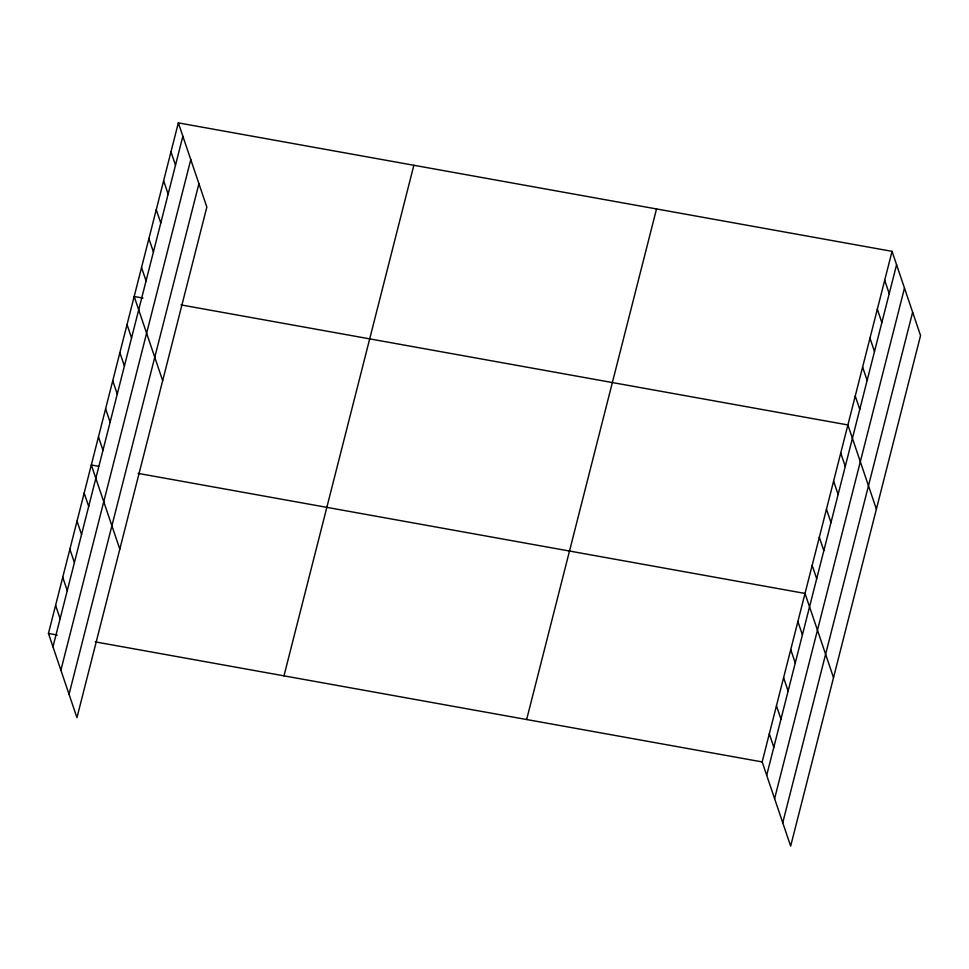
<?xml version="1.0" encoding="UTF-8"?>
<svg xmlns="http://www.w3.org/2000/svg" width="969" height="969" viewBox="0 0 969 969"><rect width="100%" height="100%" fill="white"/><g stroke="black" fill="none" stroke-linecap="round" stroke-linejoin="round"><path stroke-width="1.45" d="M178.344 122.881L206.833 207.075L76.951 717.654L48.45 633.447L178.344 122.881L892.049 251.346L920.55 335.553L790.656 846.119L762.167 761.925L892.049 251.346M52.968 646.82L182.862 136.241M60.89 670.197L190.772 159.619M69.041 694.276L198.924 183.698M283.978 675.853L413.86 165.275M526.639 719.531L656.522 208.953M766.685 775.285L896.579 264.719M774.594 798.662L904.489 288.096M782.746 822.742L912.641 312.175M142.952 298.052L134.182 296.478L162.671 380.672M180.985 304.896L847.887 424.943L876.388 509.137M98.632 466.283L91.316 464.963L119.817 549.157M138.131 473.393L805.021 593.44L833.522 677.634M48.45 633.447L57.232 635.034M95.265 641.878L762.167 761.925M884.697 280.283L889.215 293.643M877.333 309.22L881.851 322.58M869.968 338.145L874.498 351.517M862.616 367.081L867.134 380.442M855.252 396.018L859.769 409.378M840.741 453.032L845.271 466.392M833.606 481.108L838.124 494.469M826.46 509.197L830.978 522.557M819.314 537.274L823.832 550.634M812.167 565.351L816.697 578.723M797.887 621.517L802.405 634.877M790.74 649.605L795.258 662.966M783.594 677.682L788.124 691.042M776.448 705.759L780.978 719.131M769.301 733.848L773.831 747.208M170.98 151.806L175.498 165.178M163.616 180.743L168.146 194.103M156.263 209.679L160.781 223.04M148.899 238.604L153.417 251.976M141.535 267.541L146.065 280.901M127.036 324.554L131.554 337.915M119.89 352.643L124.407 366.003M112.743 380.72L117.273 394.08M105.597 408.797L110.127 422.169M98.463 436.886L102.98 450.246M84.17 493.051L88.688 506.412M77.023 521.128L81.553 534.488M69.877 549.205L74.407 562.577M62.743 577.294L67.261 590.654M55.596 605.371L60.114 618.731"/></g></svg>
